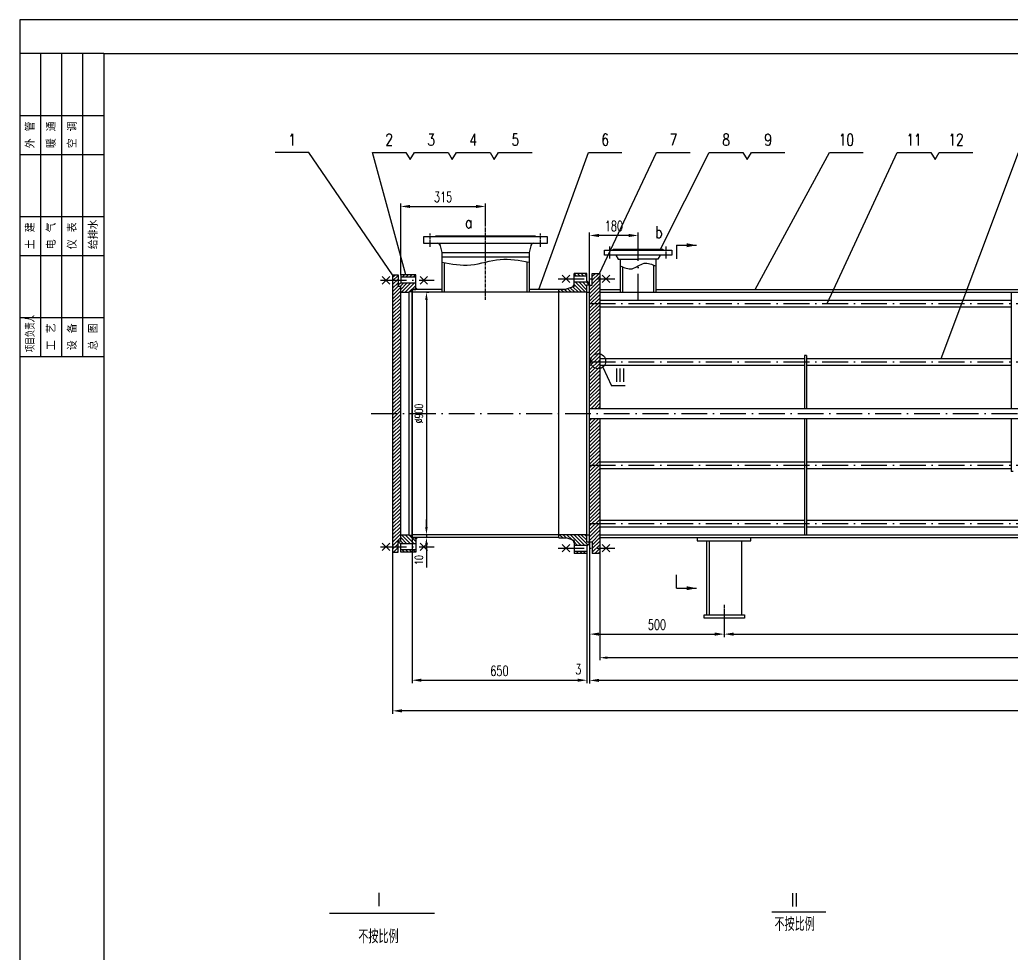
# Model space of a CAD drawing. Extents: x 13635 to 24147, y 6397 to 13822.
# Drawn here: x 13635 to 17322, y 10353 to 13822 of the extents above; entities that cross this region are included whole.
import ezdxf
from ezdxf.enums import TextEntityAlignment as Align

# ---------------------------------------------------------------- set-up
doc = ezdxf.new("R2010")
doc.units = 0
doc.header["$LTSCALE"] = 8
doc.linetypes.add('ACAD_ISO10W100', pattern=[18, 12, -3, 0, -3])
doc.linetypes.add('CENTER', pattern=[2, 1.25, -0.25, 0.25, -0.25])
for name, color, linetype in [('1', 1, 'Continuous'), ('2', 7, 'CENTER'), ('4', 7, 'Continuous'), ('BZCC', 7, 'Continuous'), ('HGJ', 1, 'Continuous'), ('HGJX', 2, 'CENTER'), ('hgjy', 7, 'Continuous'), ('K1', 4, 'Continuous'), ('tank', 1, 'Continuous'), ('tankx', 2, 'ACAD_ISO10W100'), ('tanky', 7, 'Continuous'), ('zz', 1, 'Continuous'), ('zzx', 2, 'CENTER')]:
    doc.layers.add(name, color=color, linetype=linetype)
doc.styles.add('HZ', font='txt', dxfattribs={"width": 0.5, "bigfont": 'hzfs'})
doc.styles.add('hzfs', font='simplex.shx', dxfattribs={"width": 0.7, "bigfont": 'hzfs.shx'})
doc.styles.get("Standard").update_dxf_attribs({"font": 'txt', "width": 0.7, "bigfont": 'hztxt.shx'})
doc.dimstyles.new('ISO-25', dxfattribs={"dimtxt": 2.5, "dimasz": 2.5, "dimexe": 1.25, "dimexo": 0.625, "dimtad": 1, "dimtxsty": 'Standard', "dimcen": 2.5, "dimadec": 0, "dimazin": 0, "dimtfac": 1, "dimtmove": 0, "dimatfit": 3, "dimfxl": 1, "dimarcsym": 0})
pattern_1 = [(225, (28856.16, -10878.961), (-6.735192, 6.735192), [])]

# ---------------------------------------------------------------- blocks, each defined once
blk = doc.blocks.new('*D168')
at = {"layer": '1', "color": 4, "lineweight": -2}
for p, q in [((15752.1, 12837.5), (15752.1, 13032.3)), ((15897.1, 13021.1), (15787.1, 13021.1)), ((15932.1, 12993.2), (15932.1, 13032.3))]:
    blk.add_line(p, q, dxfattribs=at)
at = {"layer": '1', "color": 4}
for points in [[(15787.1, 13026.9), (15787.1, 13015.2), (15752.1, 13021.1)], [(15897.1, 13026.9), (15897.1, 13015.2), (15932.1, 13021.1)]]:
    blk.add_solid(points, dxfattribs=at)
at = {"layer": 'Defpoints', "color": 0}
for p in [(15752.1, 13021.1), (15932.1, 12993.2), (15752.1, 12837.5)]:
    blk.add_point(p, dxfattribs=at)
at = {"layer": '1', "color": 7, "insert": (15842.1, 13056.1), "char_height": 37.5, "attachment_point": 5, "style": 'hzfs'}
blk.add_mtext('180', dxfattribs=at)
blk = doc.blocks.new('*D170')
at = {"color": 4, "lineweight": -2}
for p, q in [((15752.1, 11884), (15752.1, 11357.7)), ((20049.1, 11691.2), (20049.1, 11357.7)), ((20014.1, 11369), (15787.1, 11369))]:
    blk.add_line(p, q, dxfattribs=at)
at = {"color": 4}
for points in [[(15787.1, 11374.8), (15787.1, 11363.1), (15752.1, 11369)], [(20014.1, 11374.8), (20014.1, 11363.1), (20049.1, 11369)]]:
    blk.add_solid(points, dxfattribs=at)
at = {"layer": 'Defpoints', "color": 0}
for p in [(15752.1, 11884), (20049.1, 11691.2), (15752.1, 11369)]:
    blk.add_point(p, dxfattribs=at)
at = {"color": 7, "insert": (17900.6, 11404), "char_height": 37.5, "attachment_point": 5, "style": 'hzfs'}
blk.add_mtext('4297', dxfattribs=at)
blk = doc.blocks.new('*D171')
at = {"color": 4, "lineweight": -2}
for p, q in [((19690.1, 11910), (19690.1, 11444.2)), ((15790.1, 11840), (15790.1, 11444.2)), ((19662.1, 11453.2), (15818.1, 11453.2))]:
    blk.add_line(p, q, dxfattribs=at)
at = {"color": 4}
for points in [[(15818.1, 11457.9), (15818.1, 11448.6), (15790.1, 11453.2)], [(19662.1, 11457.9), (19662.1, 11448.6), (19690.1, 11453.2)]]:
    blk.add_solid(points, dxfattribs=at)
at = {"layer": 'Defpoints', "color": 0}
for p in [(19690.1, 11910), (15790.1, 11840), (15790.1, 11453.2)]:
    blk.add_point(p, dxfattribs=at)
at = {"color": 7, "insert": (17740.1, 11481.2), "char_height": 30, "attachment_point": 5, "style": 'hzfs'}
blk.add_mtext('390X10=3900', dxfattribs=at)
blk = doc.blocks.new('*D174')
at = {"color": 4, "lineweight": -2}
for p, q in [((15092.1, 11900), (15092.1, 11358.3)), ((15742.1, 11840), (15742.1, 11358.3)), ((15127.1, 11369.6), (15707.1, 11369.6))]:
    blk.add_line(p, q, dxfattribs=at)
at = {"color": 4}
for points in [[(15127.1, 11375.4), (15127.1, 11363.7), (15092.1, 11369.6)], [(15707.1, 11375.4), (15707.1, 11363.7), (15742.1, 11369.6)]]:
    blk.add_solid(points, dxfattribs=at)
at = {"layer": 'Defpoints', "color": 0}
for p in [(15092.1, 11900), (15742.1, 11840), (15742.1, 11369.6)]:
    blk.add_point(p, dxfattribs=at)
at = {"color": 7, "insert": (15417.1, 11404.6), "char_height": 37.5, "attachment_point": 5, "style": 'hzfs'}
blk.add_mtext('650', dxfattribs=at)
blk = doc.blocks.new('*D154')
at = {"layer": '1', "color": 4, "lineweight": -2}
for p, q in [((15145.6, 12810), (15154.6, 12810)), ((15145.6, 12782), (15145.6, 11938)), ((15145.6, 11910), (15136.6, 11910))]:
    blk.add_line(p, q, dxfattribs=at)
at = {"layer": '1', "color": 4}
for points in [[(15141, 12782), (15150.3, 12782), (15145.6, 12810)], [(15141, 11938), (15150.3, 11938), (15145.6, 11910)]]:
    blk.add_solid(points, dxfattribs=at)
at = {"layer": 'Defpoints', "color": 0}
for p in [(15145.6, 12810), (15145.6, 11910), (15145.6, 11910)]:
    blk.add_point(p, dxfattribs=at)
at = {"layer": '1', "color": 7, "insert": (15117.6, 12360), "char_height": 30, "attachment_point": 5, "rotation": 90, "style": 'hzfs'}
blk.add_mtext('%%C900', dxfattribs=at)
blk = doc.blocks.new('*D155')
at = {"layer": '1', "color": 4, "lineweight": -2}
for p, q in [((15145.6, 11938), (15145.6, 11966)), ((15145.6, 11910), (15136.6, 11910)), ((15145.6, 11910), (15145.6, 11900)), ((15145.6, 11900), (15136.6, 11900)), ((15145.6, 11872), (15145.6, 11788))]:
    blk.add_line(p, q, dxfattribs=at)
at = {"layer": '1', "color": 4}
for points in [[(15141, 11938), (15150.3, 11938), (15145.6, 11910)], [(15141, 11872), (15150.3, 11872), (15145.6, 11900)]]:
    blk.add_solid(points, dxfattribs=at)
at = {"layer": 'Defpoints', "color": 0}
for p in [(15145.6, 11910), (15145.6, 11900), (15145.6, 11900)]:
    blk.add_point(p, dxfattribs=at)
at = {"layer": '1', "color": 7, "insert": (15117.6, 11816), "char_height": 30, "attachment_point": 5, "rotation": 90, "style": 'hzfs'}
blk.add_mtext('10', dxfattribs=at)
blk = doc.blocks.new('*D176')
at = {"color": 4, "lineweight": -2}
for p, q in [((15020.1, 11845), (15020.1, 11244.6)), ((20839.1, 11845), (20839.1, 11244.6)), ((20804.1, 11255.9), (15055.1, 11255.9))]:
    blk.add_line(p, q, dxfattribs=at)
at = {"color": 4}
for points in [[(15055.1, 11261.7), (15055.1, 11250), (15020.1, 11255.9)], [(20804.1, 11261.7), (20804.1, 11250), (20839.1, 11255.9)]]:
    blk.add_solid(points, dxfattribs=at)
at = {"layer": 'Defpoints', "color": 0}
for p in [(15020.1, 11845), (20839.1, 11845), (15020.1, 11255.9)]:
    blk.add_point(p, dxfattribs=at)
at = {"color": 7, "insert": (17775.6, 11300.7), "char_height": 37.5, "attachment_point": 5, "style": 'hzfs'}
blk.add_mtext('(5783)', dxfattribs=at)
blk = doc.blocks.new('*D161')
at = {"color": 4, "lineweight": -2}
for p, q in [((15752.1, 11629.4), (15752.1, 11529.6)), ((16252.1, 11629.4), (16252.1, 11529.6)), ((15787.1, 11540.8), (16217.1, 11540.8))]:
    blk.add_line(p, q, dxfattribs=at)
at = {"color": 4}
for points in [[(15787.1, 11546.7), (15787.1, 11535), (15752.1, 11540.8)], [(16217.1, 11546.7), (16217.1, 11535), (16252.1, 11540.8)]]:
    blk.add_solid(points, dxfattribs=at)
at = {"layer": 'Defpoints', "color": 0}
for p in [(15752.1, 11629.4), (16252.1, 11629.4), (16252.1, 11540.8)]:
    blk.add_point(p, dxfattribs=at)
at = {"color": 7, "insert": (16002.1, 11575.8), "char_height": 37.5, "attachment_point": 5, "style": 'hzfs'}
blk.add_mtext('500', dxfattribs=at)
blk = doc.blocks.new('*D187')
at = {"color": 4, "lineweight": -2}
for p, q in [((16252.1, 11564), (16252.1, 11529.6)), ((19552.1, 11560), (19552.1, 11529.6)), ((16287.1, 11540.8), (19517.1, 11540.8))]:
    blk.add_line(p, q, dxfattribs=at)
at = {"color": 4}
for points in [[(16287.1, 11546.7), (16287.1, 11535), (16252.1, 11540.8)], [(19517.1, 11546.7), (19517.1, 11535), (19552.1, 11540.8)]]:
    blk.add_solid(points, dxfattribs=at)
at = {"layer": 'Defpoints', "color": 0}
for p in [(16252.1, 11564), (19552.1, 11560), (19552.1, 11540.8)]:
    blk.add_point(p, dxfattribs=at)
at = {"color": 7, "insert": (17902.1, 11575.8), "char_height": 37.5, "attachment_point": 5, "style": 'hzfs'}
blk.add_mtext('3300', dxfattribs=at)
blk = doc.blocks.new('*D191')
at = {"color": 4, "lineweight": -2}
for p, q in [((15050.1, 12875), (15050.1, 13140.1)), ((15085.1, 13128.8), (15330.1, 13128.8)), ((15365.1, 13057.5), (15365.1, 13140.1))]:
    blk.add_line(p, q, dxfattribs=at)
at = {"color": 4}
for points in [[(15085.1, 13134.7), (15085.1, 13123), (15050.1, 13128.8)], [(15330.1, 13134.7), (15330.1, 13123), (15365.1, 13128.8)]]:
    blk.add_solid(points, dxfattribs=at)
at = {"layer": 'Defpoints', "color": 0}
for p in [(15365.1, 13128.8), (15365.1, 13057.5), (15050.1, 12875)]:
    blk.add_point(p, dxfattribs=at)
at = {"color": 7, "insert": (15207.6, 13163.8), "char_height": 37.5, "attachment_point": 5, "style": 'hzfs'}
blk.add_mtext('315', dxfattribs=at)

msp = doc.modelspace()

# ---------------------------------------------------------------- hatches: boundary and pattern name
at = {"layer": '2'}
h = msp.add_hatch(dxfattribs=at)
h.set_pattern_fill('ANSI31', color=256, scale=3, angle=-90, style=0)
h.set_pattern_definition([(225, (25651.61, -10878.961), (-6.735192, 6.735192), [])])
h.paths.add_polyline_path([(15020.09138, 12359.98151), (15020.09138, 12854.98151), (15040.09138, 12854.98151), (15040.09138, 12832.48151), (15050.09138, 12832.48151), (15050.09138, 12359.98151)])
h.paths.add_polyline_path([(15020.09138, 12854.98151), (15020.09138, 12874.98151), (15040.09138, 12874.98151), (15040.09138, 12854.98151)])
h.paths.add_polyline_path([(15040.09138, 11887.48151), (15040.09138, 11864.98151), (15020.09138, 11864.98151), (15020.09138, 12359.98151), (15050.09138, 12359.98151), (15050.09138, 11887.48151)])
h.paths.add_polyline_path([(15020.09138, 11844.98151), (15020.09138, 11864.98151), (15040.09138, 11864.98151), (15040.09138, 11844.98151)])
h = msp.add_hatch(dxfattribs=at)
h.set_pattern_fill('ANSI31', color=256, scale=3, style=0)
h.set_pattern_definition([(225, (25651.61, 35598.924), (6.735192, -6.735192), [])])
h.paths.add_polyline_path([(15050.09138, 12843.48151), (15040.09138, 12837.48151), (15040.09138, 12832.48151), (15050.09138, 12832.48151), (15050.09138, 12809.98151), (15082.09138, 12809.98151), (15092.09138, 12819.98151), (15106.09138, 12819.98151), (15106.09138, 12843.48151)])
h.paths.add_polyline_path([(15050.09138, 12874.98151), (15050.09138, 12866.48151), (15106.09138, 12866.48151), (15106.09138, 12874.98151)])
h = msp.add_hatch(dxfattribs=at)
h.set_pattern_fill('ANSI31', color=256, scale=3, style=0)
h.set_pattern_definition([(135, (25551.61, -10878.961), (6.735192, 6.735192), [])])
h.paths.add_polyline_path([(15694.09138, 12871.48151), (15694.09138, 12879.98151), (15742.09138, 12879.98151), (15742.09185, 12871.48151)])
h.paths.add_polyline_path([(15637.09138, 12809.98151), (15637.09138, 12821.98151), (15665.09138, 12821.98151), (15694.09138, 12831.98151), (15694.09138, 12848.48151), (15746.09138, 12848.48151), (15752.09138, 12842.48151), (15752.09138, 12837.48151), (15742.09138, 12837.48151), (15742.09138, 12809.98151)])
h.paths.add_polyline_path([(15694.09138, 11871.48151), (15694.09138, 11887.98151), (15665.09138, 11897.98151), (15637.09138, 11897.98151), (15637.09138, 11909.98151), (15742.09138, 11909.98151), (15742.09138, 11882.48151), (15752.09138, 11882.48151), (15752.09138, 11877.48151), (15746.09138, 11871.48151)])
h.paths.add_polyline_path([(15694.09138, 11839.98151), (15694.09138, 11848.48151), (15742.09185, 11848.48151), (15742.09138, 11839.98151)])
h = msp.add_hatch(dxfattribs=at)
h.set_pattern_fill('ANSI31', color=256, scale=3, style=0)
h.set_pattern_definition([(135, (25651.61, -10878.961), (6.735192, 6.735192), [])])
h.paths.add_polyline_path([(15050.09138, 11876.48151), (15040.09138, 11882.48151), (15040.09138, 11887.48151), (15050.09138, 11887.48151), (15050.09138, 11909.98151), (15082.09138, 11909.98151), (15092.09138, 11899.98151), (15106.09138, 11899.98151), (15106.09138, 11876.48151)])
h.paths.add_polyline_path([(15050.09138, 11844.98151), (15050.09138, 11853.48151), (15106.09138, 11853.48151), (15106.09138, 11844.98151)])
at = {"layer": '4'}
h = msp.add_hatch(dxfattribs=at)
h.set_pattern_fill('ANSI31', color=256, scale=3, angle=-90, style=0)
h.set_pattern_definition(pattern_1)
h.paths.add_polyline_path([(15752.09138, 12551.98151), (15752.09138, 12835.98151), (15762.09138, 12835.98151), (15762.09138, 12859.98151), (15790.09138, 12859.98151), (15790.09138, 12551.98151)])
h.paths.add_polyline_path([(15762.09138, 12859.98151), (15762.09138, 12879.98151), (15790.09138, 12879.98151), (15790.09138, 12859.98151)])
h.paths.add_polyline_path([(15752.09138, 12378.98151), (15752.09138, 12551.98151), (15790.09138, 12551.98151), (15790.09138, 12378.98151)])
h = msp.add_hatch(dxfattribs=at)
h.set_pattern_fill('ANSI31', color=256, scale=3, angle=-90, style=0)
h.set_pattern_definition(pattern_1)
h.paths.add_polyline_path([(15762.09138, 11859.98151), (15762.09138, 11883.98151), (15752.09138, 11883.98151), (15752.09138, 12340.98151), (15790.09138, 12340.98151), (15790.09138, 11859.98151)])
h.paths.add_polyline_path([(15762.09138, 11839.98151), (15762.09138, 11859.98151), (15790.09138, 11859.98151), (15790.09138, 11839.98151)])

# ---------------------------------------------------------------- linework, layer by layer
for p, q in [((24147.38427, 13821.68095), (13634.88427, 13821.68095)), ((13634.88427, 13821.68095), (13634.88427, 6396.68095)), ((15800.53746, 12531.82636), (15833.21046, 12463.36874)), ((15883.74343, 12463.36874), (15833.21046, 12463.36874)), ((16429.50069, 10509.97231), (16629.50069, 10509.97231)), ((14785.9192, 10504.60667), (15175.51637, 10504.60667))]:
    msp.add_line(p, q)
at = {"color": 7}
for p, q in [((13634.88427, 13696.68095), (13634.88427, 12571.68095)), ((13713.00927, 12571.68095), (13713.00927, 13696.68095)), ((13791.13427, 12571.68095), (13791.13427, 13696.68095)), ((13869.25927, 12571.68095), (13869.25927, 13696.68095)), ((13634.88427, 13466.6336), (13947.38427, 13466.6336)), ((13634.88427, 13321.68095), (13947.38427, 13321.68095)), ((13634.88427, 13091.6336), (13947.38427, 13091.6336)), ((13634.88427, 12946.68095), (13947.38427, 12946.68095)), ((13634.88427, 12716.6336), (13947.38427, 12716.6336)), ((13634.88427, 12571.68095), (13947.38427, 12571.68095))]:
    msp.add_line(p, q, dxfattribs=at)
msp.add_circle((15783.51571, 12554.19189), 28.10617)
at = {"layer": '1'}
for p, q in [((15849.741, 12947.98151), (15858.4739, 12932.53153)), ((16014.44177, 12947.98151), (16005.70887, 12932.53153)), ((15858.4739, 12932.53153), (15932.09138, 12932.53153)), ((16005.70887, 12932.53153), (15932.09138, 12932.53153)), ((15020.09138, 12874.98151), (15020.09138, 11844.98151)), ((15020.09138, 12874.98151), (15040.09138, 12874.98151)), ((15762.09138, 12879.98151), (15790.09138, 12879.98151)), ((15790.09138, 12879.98151), (15790.09138, 12378.98151)), ((15202.59138, 12819.98151), (15092.09138, 12819.98151)), ((15637.09138, 12809.98151), (15092.09138, 12809.98151)), ((15637.09138, 12819.98151), (15527.59138, 12819.98151)), ((17318.09138, 12809.98151), (17318.09138, 12378.98151)), ((15790.09138, 12780.48151), (17318.09138, 12780.48151)), ((15790.09138, 12755.48151), (17318.09138, 12755.48151)), ((16550.09138, 12574.98151), (16550.09138, 12378.98151)), ((16558.09138, 12574.98151), (16550.09138, 12574.98151)), ((16558.09138, 12574.98151), (16558.09138, 12378.98151)), ((15790.09138, 12564.48151), (16550.09138, 12564.48151)), ((15790.09138, 12539.48151), (16550.09138, 12539.48151)), ((16558.09138, 12564.48151), (17318.09138, 12564.48151)), ((16558.09138, 12539.48151), (17318.09138, 12539.48151)), ((15752.09138, 12378.98151), (20049.09138, 12378.98151)), ((15752.09138, 12340.98151), (20049.09138, 12340.98151)), ((15790.09138, 12340.98151), (15790.09138, 11839.98151)), ((16550.09138, 12340.98151), (16550.09138, 11909.98151)), ((16558.09138, 12340.98151), (16558.09138, 11909.98151)), ((17318.09138, 12340.98151), (17318.09138, 12144.98151)), ((15790.09138, 12180.48151), (16550.09138, 12180.48151)), ((16558.09138, 12180.48151), (17318.09138, 12180.48151)), ((15790.09138, 12155.48151), (16550.09138, 12155.48151)), ((16558.09138, 12155.48151), (17318.09138, 12155.48151)), ((17326.09138, 12144.98151), (17318.09138, 12144.98151)), ((15790.09138, 11964.48151), (16550.09138, 11964.48151)), ((16558.09138, 11964.48151), (18086.09138, 11964.48151)), ((15637.09138, 11909.98151), (15092.09138, 11909.98151)), ((15790.09138, 11939.48151), (16550.09138, 11939.48151)), ((16558.09138, 11939.48151), (18086.09138, 11939.48151)), ((15637.09138, 11899.98151), (15092.09138, 11899.98151)), ((15020.09138, 11844.98151), (15040.09138, 11844.98151)), ((15790.09138, 11839.98151), (15762.09138, 11839.98151))]:
    msp.add_line(p, q, dxfattribs=at)
at = {"layer": 'BZCC'}
msp.add_line((13947.38427, 13696.68095), (13947.38427, 12571.68095), dxfattribs=at)
at = {"layer": 'HGJ'}
for p, q in [((15595.09138, 13015.98151), (15135.09138, 13015.98151)), ((15135.09138, 13015.98151), (15135.09138, 12991.98151)), ((15180.09138, 13015.98151), (15180.09138, 13019.98151)), ((15180.09138, 13019.98151), (15550.09138, 13019.98151)), ((15550.09138, 13019.98151), (15550.09138, 13015.98151)), ((15595.09138, 12991.98151), (15595.09138, 13015.98151)), ((15135.09138, 12991.98151), (15595.09138, 12991.98151)), ((15194.09138, 12991.98151), (15202.59138, 12957.98151)), ((15536.09138, 12991.98151), (15527.59138, 12957.98151)), ((16074.67047, 12984.86038), (16074.67047, 12934.86038)), ((15202.59138, 12957.98151), (15202.59138, 12809.98151)), ((15202.59138, 12957.98151), (15527.59138, 12957.98151)), ((15527.59138, 12957.98151), (15527.59138, 12809.98151)), ((15807.09138, 12947.98151), (15807.09138, 12965.98151)), ((15807.09138, 12965.98151), (16057.09138, 12965.98151)), ((16057.09138, 12947.98151), (15807.09138, 12947.98151)), ((15840.09138, 12965.98151), (15840.09138, 12969.98151)), ((15840.09138, 12969.98151), (16024.09138, 12969.98151)), ((16024.09138, 12969.98151), (16024.09138, 12965.98151)), ((16057.09138, 12965.98151), (16057.09138, 12947.98151)), ((15202.59138, 12941.98151), (15527.59138, 12941.98151)), ((15211.34138, 12920.38787), (15211.34138, 12809.98151)), ((15518.84138, 12923.57516), (15518.84138, 12809.98151)), ((15865.59138, 12932.53153), (15865.59138, 12809.98151)), ((15989.84138, 12911.4136), (15989.84138, 12809.98151)), ((15998.59138, 12932.53153), (15998.59138, 12809.98151)), ((15874.34138, 12904.06664), (15874.34138, 12809.98151)), ((16074.67047, 11711.26662), (16074.67047, 11761.26662))]:
    msp.add_line(p, q, dxfattribs=at)
for centre, start, end in [((15186.28362, 12981.98151), 14.03624347, 90), ((15543.89915, 12981.98151), 90, 165.96375653)]:
    msp.add_arc(centre, 10, start, end, dxfattribs=at)
at = {"layer": 'HGJX'}
for p, q in [((15365.09138, 12782.48151), (15365.09138, 13057.48151)), ((15160.09138, 12979.48151), (15160.09138, 13028.48151)), ((15570.09138, 12979.48151), (15570.09138, 13028.48151)), ((15827.09138, 12935.48151), (15827.09138, 12979.98151)), ((16037.09138, 12935.48151), (16037.09138, 12979.98151))]:
    msp.add_line(p, q, dxfattribs=at)
at = {"layer": 'hgjy'}
for p, q in [((14709.1557, 13329.76979), (14584.1557, 13329.76979)), ((15020.09138, 12874.98151), (14709.1557, 13329.76979)), ((15069.23295, 12874.98151), (14944.70403, 13329.76979)), ((14944.70403, 13329.76979), (15069.70403, 13329.76979)), ((15563.62284, 12819.98151), (15747.32646, 13329.76979)), ((15747.32646, 13329.76979), (15872.32646, 13329.76979)), ((15788.83177, 12879.98151), (16000.68834, 13329.76979)), ((16000.68834, 13329.76979), (16125.68834, 13329.76979)), ((16014.80531, 12969.98151), (16196.75834, 13329.76979)), ((16196.75834, 13329.76979), (16321.75834, 13329.76979)), ((16321.75834, 13329.76979), (16337.38334, 13302.70729)), ((16337.38334, 13302.70729), (16353.00834, 13329.76979)), ((16353.00834, 13329.76979), (16478.00834, 13329.76979)), ((16366.83114, 12819.98151), (16643.58668, 13329.76979)), ((16634.6189, 12767.98151), (16894.84464, 13329.76979)), ((16643.58668, 13329.76979), (16768.58668, 13329.76979)), ((16894.84464, 13329.76979), (17019.84464, 13329.76979)), ((17019.84464, 13329.76979), (17035.46964, 13302.70729)), ((17035.46964, 13302.70729), (17051.09464, 13329.76979)), ((17051.09464, 13329.76979), (17176.09464, 13329.76979)), ((17058.17798, 12564.48151), (17346.08735, 13329.76979)), ((16074.67047, 12984.86038), (16149.67047, 12984.86038)), ((16074.67047, 11711.26662), (16149.67047, 11711.26662))]:
    msp.add_line(p, q, dxfattribs=at)
for points in [[(15069.70403, 13329.76979), (15085.32903, 13302.70729), (15100.95403, 13329.76979), (15225.95403, 13329.76979)], [(15225.95403, 13329.76979), (15241.57903, 13302.70729), (15257.20403, 13329.76979), (15382.20403, 13329.76979)], [(15382.20403, 13329.76979), (15397.82903, 13302.70729), (15413.45403, 13329.76979), (15538.45403, 13329.76979)]]:
    msp.add_lwpolyline(points, dxfattribs=at)
for points in [[(15202.59138, 12921.98151), (15310.92472, 12911.98151), (15419.25805, 12931.98151), (15527.59138, 12921.98151)], [(15865.59138, 12907.74012), (15909.92472, 12897.74012), (15954.25805, 12917.74012), (15998.59138, 12907.74012)]]:
    msp.add_spline(points, degree=3, dxfattribs=at)
for points in [[(16149.67047, 12984.86038), (16112.89102, 12977.54449), (16112.89102, 12992.17627)], [(16149.67047, 11711.26662), (16112.89102, 11703.95073), (16112.89102, 11718.58251)]]:
    msp.add_solid(points, dxfattribs=at)
at = {"layer": 'K1', "color": 7}
msp.add_line((13947.38427, 13696.68095), (13634.88427, 13696.68095), dxfattribs=at)
at = {"layer": 'K1', "const_width": 5}
msp.add_lwpolyline([(24022.38427, 6521.68095), (24022.38427, 13696.68095), (13947.38427, 13696.68095), (13947.38427, 6521.68095)], close=True, dxfattribs=at)
at = {"layer": 'tank'}
for p, q in [((15040.09138, 12874.98151), (15040.09138, 12832.48151)), ((15106.09138, 12874.98151), (15050.09138, 12874.98151)), ((15050.09138, 12874.98151), (15050.09138, 12843.48151)), ((15106.09138, 12819.98151), (15106.09138, 12874.98151)), ((15694.09138, 12831.98151), (15694.09138, 12879.98151)), ((15742.09138, 12879.98151), (15694.09138, 12879.98151)), ((15694.09138, 12871.48151), (15742.09138, 12871.48151)), ((15742.09289, 12852.48), (15742.09138, 12879.98151)), ((15762.09138, 12835.98151), (15762.09138, 12879.98151)), ((15050.09138, 12843.48151), (15040.09138, 12837.48151)), ((15040.09138, 12837.48151), (15040.09138, 12832.48151)), ((15040.09138, 12832.48151), (15050.09138, 12832.48151)), ((15106.09138, 12866.48151), (15050.09138, 12866.48151)), ((15106.09138, 12843.48151), (15050.09138, 12843.48151)), ((15050.09138, 11887.48151), (15050.09138, 12832.48151)), ((15694.09138, 12831.98151), (15665.09138, 12821.98151)), ((15694.09138, 12848.48151), (15746.09138, 12848.48151)), ((15742.09138, 11882.48151), (15742.09138, 12837.48151)), ((15742.09138, 12837.48151), (15752.09138, 12837.48151)), ((15752.09138, 12842.48151), (15742.09289, 12852.48)), ((15752.09138, 11877.48151), (15752.09138, 12842.48151)), ((15752.09138, 12835.98151), (15762.09138, 12835.98151)), ((15752.09138, 11883.98151), (15752.09138, 12835.98151)), ((15050.09138, 12809.98151), (15082.09138, 12809.98151)), ((15082.09138, 12809.98151), (15092.09138, 12819.98151)), ((15082.09138, 11909.98151), (15082.09138, 12809.98151)), ((15092.09138, 12819.98151), (15092.09138, 11899.98151)), ((15092.09138, 11899.98151), (15092.09138, 12819.98151)), ((15092.09138, 12819.98151), (15106.09138, 12819.98151)), ((15637.09138, 12821.98151), (15665.09138, 12821.98151)), ((15637.09138, 11897.98151), (15637.09138, 12821.98151)), ((15742.09138, 12809.98151), (15637.09138, 12809.98151)), ((15742.09138, 12809.98151), (15752.09138, 12809.98151)), ((15790.09138, 12819.98151), (15865.59138, 12819.98151)), ((15790.09138, 12809.98151), (17825.59138, 12809.98151)), ((15998.59138, 12819.98151), (17825.59138, 12819.98151)), ((15050.09138, 11909.98151), (15082.09138, 11909.98151)), ((15082.09138, 11909.98151), (15092.09138, 11899.98151)), ((15742.09138, 11909.98151), (15637.09138, 11909.98151)), ((15742.09138, 11909.98151), (15752.09138, 11909.98151)), ((15790.09138, 11909.98151), (17825.59138, 11909.98151)), ((15040.09138, 11882.48151), (15040.09138, 11887.48151)), ((15040.09138, 11887.48151), (15050.09138, 11887.48151)), ((15040.09138, 11844.98151), (15040.09138, 11887.48151)), ((15050.09138, 11876.48151), (15040.09138, 11882.48151)), ((15050.09138, 11844.98151), (15050.09138, 11876.48151)), ((15106.09138, 11876.48151), (15050.09138, 11876.48151)), ((15092.09138, 11899.98151), (15106.09138, 11899.98151)), ((15106.09138, 11899.98151), (15106.09138, 11844.98151)), ((15637.09138, 11897.98151), (15665.09138, 11897.98151)), ((15694.09138, 11887.98151), (15665.09138, 11897.98151)), ((15694.09138, 11887.98151), (15694.09138, 11839.98151)), ((15752.09138, 11882.48151), (15742.09138, 11882.48151)), ((15752.09138, 11877.48151), (15742.09289, 11867.48302)), ((15752.09138, 11883.98151), (15762.09138, 11883.98151)), ((15762.09138, 11883.98151), (15762.09138, 11839.98151)), ((15790.09138, 11899.98151), (17825.59138, 11899.98151)), ((15106.09138, 11853.48151), (15050.09138, 11853.48151)), ((15106.09138, 11844.98151), (15050.09138, 11844.98151)), ((15694.09138, 11871.48151), (15746.09138, 11871.48151)), ((15694.09138, 11848.48151), (15742.09138, 11848.48151)), ((15742.09138, 11839.98151), (15694.09138, 11839.98151)), ((15742.09289, 11867.48302), (15742.09138, 11839.98151))]:
    msp.add_line(p, q, dxfattribs=at)
for centre, start, end in [((15682.09138, 12840.53699), 289.02560604, 0), ((15682.09138, 11879.42604), 0, 70.97439396)]:
    msp.add_arc(centre, 12, start, end, dxfattribs=at)
at = {"layer": 'tankx'}
for p, q in [((15932.09138, 12782.48151), (15932.09138, 12993.20167)), ((14981.16726, 12869.12365), (15009.45153, 12840.83938)), ((15009.45153, 12869.12365), (14981.16726, 12840.83938)), ((15121.94925, 12869.12365), (15150.23352, 12840.83938)), ((15150.23352, 12869.12365), (15121.94925, 12840.83938)), ((15678.23352, 12845.83938), (15649.94925, 12874.12365)), ((15649.94925, 12845.83938), (15678.23352, 12874.12365)), ((15827.35069, 12845.83938), (15799.06642, 12874.12365)), ((15799.06642, 12845.83938), (15827.35069, 12874.12365)), ((14975.01313, 12854.98151), (15174.76347, 12854.98151)), ((14975.01313, 12854.98151), (15174.76347, 12854.98151)), ((15635.65196, 12859.98151), (15846.10165, 12859.98151)), ((15752.09138, 12767.98151), (18932.93043, 12767.98151)), ((15752.09138, 12551.98151), (19689.35906, 12551.98151)), ((14940.13931, 12359.98151), (21021.78264, 12359.98151)), ((15752.09138, 12167.98151), (19686.60562, 12167.98151)), ((15752.09138, 11951.98151), (19674.9724, 11951.98151)), ((14981.16726, 11850.83938), (15009.45153, 11879.12365)), ((15009.45153, 11850.83938), (14981.16726, 11879.12365)), ((15121.94925, 11850.83938), (15150.23352, 11879.12365)), ((15150.23352, 11850.83938), (15121.94925, 11879.12365)), ((15678.23352, 11845.83938), (15649.94925, 11874.12365)), ((15649.94925, 11845.83938), (15678.23352, 11874.12365)), ((15827.35069, 11845.83938), (15799.06642, 11874.12365)), ((15799.06642, 11845.83938), (15827.35069, 11874.12365)), ((14975.01313, 11864.98151), (15174.76347, 11864.98151)), ((15635.65196, 11859.98151), (15846.10165, 11859.98151))]:
    msp.add_line(p, q, dxfattribs=at)
at = {"layer": 'tanky'}
for points in [[(15092.09138, 12819.98151), (15092.09138, 12809.98151), (15082.09138, 12809.98151)], [(15098.09138, 12819.98151), (15106.09138, 12829.98151), (15116.09138, 12819.98151)], [(15092.09138, 11899.98151), (15092.09138, 11909.98151), (15082.09138, 11909.98151)], [(15098.09138, 11899.98151), (15106.09138, 11889.98151), (15116.09138, 11899.98151)]]:
    msp.add_solid(points, dxfattribs=at)
at = {"layer": 'zz'}
for p, q in [((16187.09138, 11612.48151), (16187.09138, 11887.48151)), ((16197.09138, 11612.48151), (16197.09138, 11887.48151)), ((16317.09138, 11612.48151), (16317.09138, 11887.48151))]:
    msp.add_line(p, q, dxfattribs=at)
for points in [[(16151.09138, 11899.98151), (16151.09138, 11887.48151), (16351.09138, 11887.48151), (16351.09138, 11899.98151)], [(16327.09138, 11612.48151), (16327.09138, 11599.98151), (16177.09138, 11599.98151), (16177.09138, 11612.48151), (16327.09138, 11612.48151)]]:
    msp.add_lwpolyline(points, dxfattribs=at)
at = {"layer": 'zzx'}
msp.add_line((16252.09138, 11649.98151), (16252.09138, 11562.48151), dxfattribs=at)

# ---------------------------------------------------------------- texts
at = {"style": 'HZ'}
for s, p in [('外 管', (13689.57177, 13345.11845)), ('暖 通', (13767.69677, 13345.11845)), ('空 调', (13845.82177, 13345.11845)), ('土 建', (13689.57177, 12970.11845)), ('电 气', (13767.69677, 12970.11845)), ('仪 表', (13845.82177, 12970.11845)), ('给排水', (13923.94677, 12970.11845)), ('工 艺', (13767.69677, 12595.11845)), ('设 备', (13845.82177, 12595.11845)), ('总 图', (13923.94677, 12595.11845))]:
    msp.add_text(s, height=29.296875, rotation=90, dxfattribs=at).set_placement(p)
at = {"style": 'HZ', "width": 0.7}
msp.add_text('项目负责人', height=29.296875, rotation=90, dxfattribs=at).set_placement((13689.57177, 12587.71578))
at = {"style": 'hzfs', "width": 0.75}
for s, p in [('III', (15845.62246, 12477.01308)), ('I', (14962.08903, 10530.50135)), ('II', (16499.81701, 10529.11194))]:
    msp.add_text(s, height=50, dxfattribs=at).set_placement(p)
for p in [(16513.684, 10438.66258), (14967.36499, 10392.88995)]:
    msp.add_text('不按比例', height=50, dxfattribs=at).set_placement(p, align=Align.CENTER)
at = {"color": 7, "insert": (15710.08152, 11410.37725), "char_height": 37.5, "attachment_point": 5, "style": 'hzfs'}
msp.add_mtext('3', dxfattribs=at)
at = {"layer": 'hgjy', "style": 'hzfs', "width": 0.75}
for s, p in [('1', (14646.6557, 13354.76979)), ('2', (15007.20403, 13354.76979)), ('3', (15163.45403, 13354.76979)), ('4', (15319.70403, 13354.76979)), ('5', (15475.95403, 13354.76979)), ('6', (15809.82646, 13354.76979)), ('7', (16063.18834, 13354.76979)), ('8', (16259.25834, 13354.76979)), ('9', (16415.50834, 13354.76979)), ('10', (16706.08668, 13354.76979)), ('11', (16957.34464, 13354.76979)), ('12', (17113.59464, 13354.76979))]:
    msp.add_text(s, height=43.75, dxfattribs=at).set_placement(p, align=Align.CENTER)
for s, p in [('a', (15302.59138, 13069.98151)), ('b', (16009.4358, 13033.30695))]:
    msp.add_text(s, height=43.75, dxfattribs=at).set_placement(p, align=Align.MIDDLE)

# ---------------------------------------------------------------- dimensions: what is measured, and where the dimension line sits
for base, p1, p2, picture, middle in [((15365.09138, 13128.84942), (15050.09138, 12874.98151), (15365.09138, 13057.48151), '*D191', (15207.59138, 13163.84942)), ((15742.09138, 11369.56981), (15092.09138, 11899.98151), (15742.09138, 11839.98151), '*D174', (15417.09138, 11404.56981))]:
    dim = msp.add_linear_dim(base=base, p1=p1, p2=p2, dimstyle='ISO-25', override={"dimtxt": 37.5, "dimasz": 35, "dimexe": 11.25, "dimexo": 0, "dimgap": 16.25, "dimtxsty": 'hzfs', "dimcen": 0, "dimclrd": 4, "dimclre": 4, "dimclrt": 7, "dimtfac": 0.7, "dimatfit": 2})
    dim.commit()
    dim.dimension.update_dxf_attribs({"geometry": picture, "text_midpoint": middle})
for base, p1, p2, text, override, picture, middle in [((15790.09138, 11453.23714), (19690.09138, 11909.98151), (15790.09138, 11839.98151), '390X10=3900', {"dimtxt": 30, "dimasz": 28, "dimexe": 9, "dimexo": 0, "dimgap": 13, "dimtxsty": 'hzfs', "dimcen": 0, "dimclrd": 4, "dimclre": 4, "dimclrt": 7, "dimtfac": 0.7, "dimatfit": 2}, '*D171', (17740.09138, 11453.23714)), ((15020.09138, 11255.87687), (20839.09138, 11844.98151), (15020.09138, 11844.98151), '(5783)', {"dimtxt": 37.5, "dimasz": 35, "dimexe": 11.25, "dimexo": 0, "dimgap": 16.25, "dimtxsty": 'hzfs', "dimcen": 0, "dimclrd": 4, "dimclre": 4, "dimclrt": 7, "dimtfac": 0.7, "dimatfit": 2}, '*D176', (17775.56309, 11255.87687))]:
    dim = msp.add_linear_dim(base=base, p1=p1, p2=p2, text=text, dimstyle='ISO-25', override=override)
    dim.commit()
    dim.dimension.update_dxf_attribs({"geometry": picture, "text_midpoint": middle, "dimtype": 160})
for base, p1, p2, picture, middle in [((15752.09138, 11368.97292), (20049.09138, 11691.20986), (15752.09138, 11883.98151), '*D170', (17900.59138, 11368.97292)), ((16252.09138, 11540.82046), (15752.09138, 11629.42261), (16252.09138, 11629.42261), '*D161', (16002.09138, 11540.82046)), ((19552.09138, 11540.82046), (16252.09138, 11564.04504), (19552.09138, 11559.98151), '*D187', (17902.09138, 11540.82046))]:
    dim = msp.add_linear_dim(base=base, p1=p1, p2=p2, dimstyle='ISO-25', override={"dimtxt": 37.5, "dimasz": 35, "dimexe": 11.25, "dimexo": 0, "dimgap": 16.25, "dimtxsty": 'hzfs', "dimcen": 0, "dimclrd": 4, "dimclre": 4, "dimclrt": 7, "dimtfac": 0.7, "dimatfit": 2})
    dim.commit()
    dim.dimension.update_dxf_attribs({"geometry": picture, "text_midpoint": middle, "dimtype": 160})
at = {"layer": '1'}
dim = msp.add_linear_dim(base=(15752.09138, 13021.05764), p1=(15932.09138, 12993.20167), p2=(15752.09138, 12837.48151), dimstyle='ISO-25', override={"dimtxt": 37.5, "dimasz": 35, "dimexe": 11.25, "dimexo": 0, "dimgap": 16.25, "dimtxsty": 'hzfs', "dimcen": 0, "dimclrd": 4, "dimclre": 4, "dimclrt": 7, "dimtfac": 0.7, "dimatfit": 2}, dxfattribs=at)
dim.commit()
dim.dimension.update_dxf_attribs({"geometry": '*D168', "text_midpoint": (15842.09138, 13021.05764), "dimtype": 160})
dim = msp.add_linear_dim(base=(15145.63014, 11909.98151), p1=(15145.63014, 12809.98151), p2=(15145.63014, 11909.98151), angle=270, text='%%C<>', dimstyle='ISO-25', override={"dimtxt": 30, "dimasz": 28, "dimexe": 9, "dimexo": 0, "dimgap": 13, "dimtxsty": 'hzfs', "dimcen": 0, "dimclrd": 4, "dimclre": 4, "dimclrt": 7, "dimtfac": 0.7, "dimatfit": 2}, dxfattribs=at)
dim.commit()
dim.dimension.update_dxf_attribs({"geometry": '*D154', "text_midpoint": (15117.63014, 12359.98151)})
dim = msp.add_linear_dim(base=(15145.63014, 11899.98151), p1=(15145.63014, 11909.98151), p2=(15145.63014, 11899.98151), angle=270, dimstyle='ISO-25', override={"dimtxt": 30, "dimasz": 28, "dimexe": 9, "dimexo": 0, "dimgap": 13, "dimtxsty": 'hzfs', "dimcen": 0, "dimclrd": 4, "dimclre": 4, "dimclrt": 7, "dimtfac": 0.7, "dimatfit": 2}, dxfattribs=at)
dim.commit()
dim.dimension.update_dxf_attribs({"geometry": '*D155', "text_midpoint": (15117.63014, 11815.98151)})

doc.saveas('drawing.dxf')
